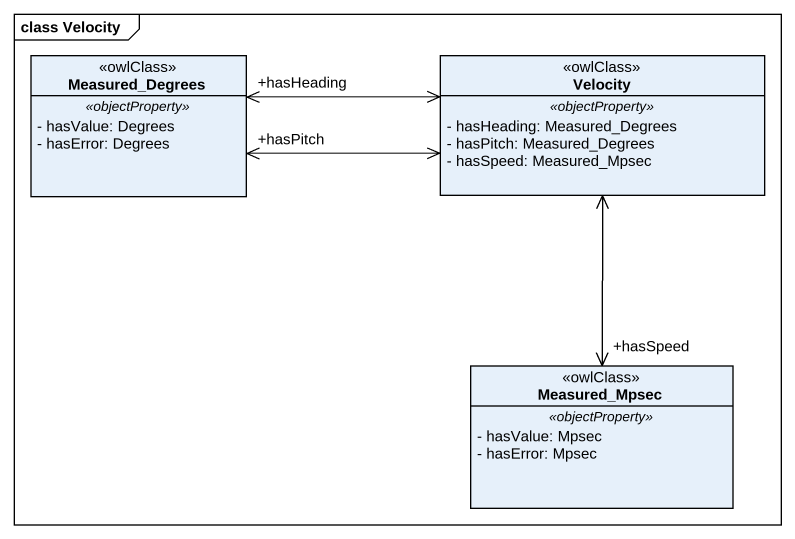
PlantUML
@startuml
mainframe class Velocity
hide circle
hide empty members
skinparam classAttributeIconSize 0
class Measured_Degrees <<owlClass>> {
  .. <<objectProperty>> ..
  - hasValue: Degrees
  - hasError: Degrees
}
class Velocity <<owlClass>> {
  .. <<objectProperty>> ..
  - hasHeading: Measured_Degrees
  - hasPitch: Measured_Degrees
  - hasSpeed: Measured_Mpsec
}
class Measured_Mpsec <<owlClass>> {
  .. <<objectProperty>> ..
  - hasValue: Mpsec
  - hasError: Mpsec
}
Velocity <-left-> "+hasHeading" Measured_Degrees
Velocity <-left-> "+hasPitch" Measured_Degrees
Velocity <--> "+hasSpeed" Measured_Mpsec
@enduml
